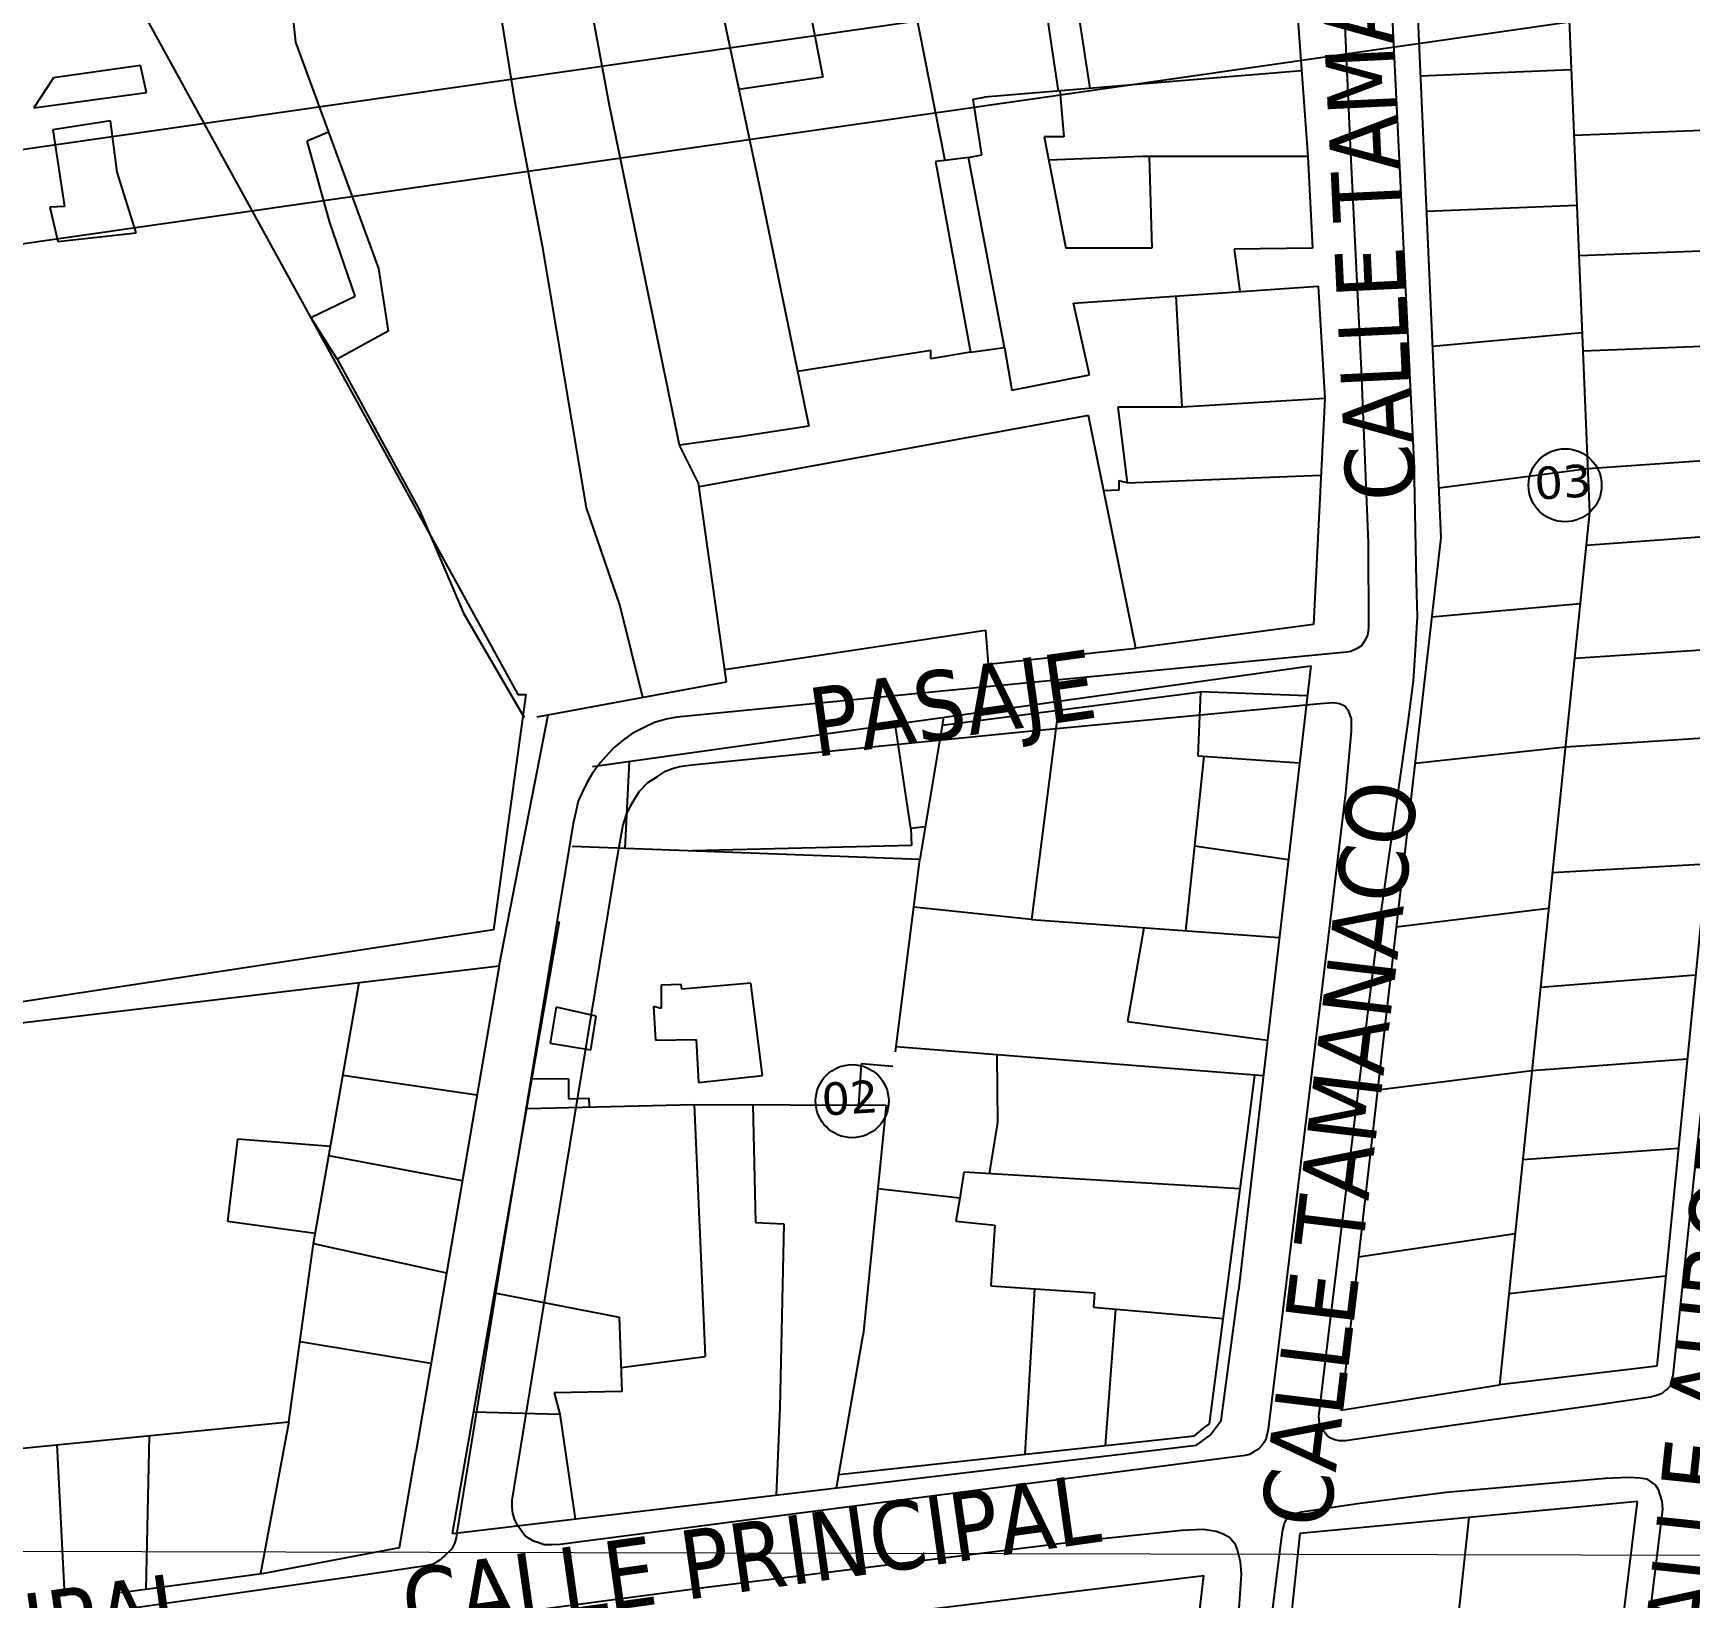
# Model space of a CAD drawing. Header units: metres. Extents: x 2 to 659295185, y -28 to 1124222152.
# Drawn here: x 656359.3 to 656563.3, y 1123801.7 to 1123994.5 of the extents above; entities that cross this region are included whole.
import ezdxf
from ezdxf.enums import TextEntityAlignment as Align

# ---------------------------------------------------------------- set-up
doc = ezdxf.new("R2010")
doc.units = ezdxf.units.M
doc.header["$MEASUREMENT"] = 0
for name, color, linetype in [('CALLES', 1, 'CONTINUOUS'), ('Cota', 3, 'CONTINUOUS'), ('División Parroquial', 130, 'CONTINUOUS'), ('MANZANA', 30, 'CONTINUOUS'), ('Numero de manzana', 6, 'CONTINUOUS'), ('Parcelas', 140, 'CONTINUOUS')]:
    doc.layers.add(name, color=color, linetype=linetype)
doc.styles.add('ROMAN', font='verdana.ttf')
doc.styles.get("Standard").update_dxf_attribs({"font": 'tahoma.ttf'})

msp = doc.modelspace()

# ---------------------------------------------------------------- linework, layer by layer
at = {"layer": 'Cota', "lineweight": 0}
msp.add_line((656224.8058, 1123807.7511), (658183.7943, 1123803.3638), dxfattribs=at)
at = {"layer": 'División Parroquial', "color": 1, "flags": 128}
for points in [[(655228.2993, 1126747.0884), (655417.4425, 1125604.451), (655519.2869, 1124981.3778), (655578.3684, 1124612.6329), (655612.1598, 1124420.9019), (655644.8628, 1124208.4752), (655659.3755, 1124145.7179), (655704.068, 1124069.4635), (655766.2087, 1124005.1965), (655831.623, 1123959.4359), (655914.4772, 1123930.0218), (655992.9694, 1123928.9321), (656078.6272, 1123940.1598), (656245.6138, 1123964.0049), (656743.7041, 1124035.5804), (658039.8848, 1124226.3115)], [(658480.577, 1123580.0076), (658492.1763, 1123631.4687), (658520.1298, 1123754.3737), (658546.5907, 1123940.9057), (658561.3177, 1124038.3659), (658586.3109, 1124167.6196), (658611.3288, 1124300.9225), (658037.6324, 1124214.3101), (656741.4517, 1124023.5789), (656243.3614, 1123952.0035), (656076.3748, 1123928.1583), (655990.717, 1123916.9306), (655912.2248, 1123918.0204), (655829.3706, 1123947.4344), (655763.9563, 1123993.1951), (655701.8156, 1124057.462), (655657.1231, 1124133.7165), (655642.6105, 1124196.4737), (655609.9074, 1124408.9005), (655576.116, 1124600.6315), (655517.0345, 1124969.3764), (655415.1901, 1125592.4496), (655226.0469, 1126735.087)]]:
    msp.add_lwpolyline(points, dxfattribs=at)
at = {"layer": 'División Parroquial', "lineweight": -3}
msp.add_lwpolyline([(656336, 1123999), (656341, 1124000), (656369, 1124004), (656419, 1123913), (656420, 1123913), (656416, 1123884), (656344, 1123873), (656346, 1123854), (656243, 1123852), (656242, 1123859), (656225, 1123909), (656223, 1123914), (656221, 1123922), (656357, 1123943), (656336, 1123999)], dxfattribs=at)
at = {"layer": 'MANZANA', "lineweight": -2}
for p, q in [((656520.2169, 1124009.3212), (656521.5527, 1123979.6872)), ((656529.3863, 1123941.6749), (656526.6157, 1123998.1734)), ((656521.5527, 1123979.6872), (656522.872, 1123952.9226)), ((656522.872, 1123952.9226), (656523.7379, 1123931.697)), ((656529.6749, 1123926.8579), (656529.3863, 1123941.6749)), ((656523.7379, 1123931.697), (656523.7791, 1123921.1891)), ((656529.7986, 1123922.5388), (656529.6749, 1123926.8579)), ((656529.4935, 1123917.7798), (656529.7986, 1123922.5388)), ((656523.6719, 1123920.5192), (656523.5647, 1123920.0793)), ((656523.7791, 1123921.1891), (656523.6719, 1123920.5192)), ((656521.058, 1123918.1897), (656505.2837, 1123916.68)), ((656521.6022, 1123918.2997), (656521.058, 1123918.1897)), ((656522.3691, 1123918.6396), (656521.6022, 1123918.2997)), ((656522.9133, 1123918.9695), (656522.3691, 1123918.6396)), ((656523.2431, 1123919.5294), (656522.9133, 1123918.9695)), ((656523.5647, 1123920.0793), (656523.2431, 1123919.5294)), ((656505.2837, 1123916.68), (656471.6571, 1123913.4407)), ((656529.2873, 1123914.6904), (656529.4935, 1123917.7798)), ((656528.6524, 1123909.5915), (656529.2873, 1123914.6904)), ((656471.6571, 1123913.4407), (656441.9721, 1123910.5413)), ((656517.7926, 1123911.871), (656519.4418, 1123911.991)), ((656519.4418, 1123911.991), (656520.2086, 1123911.881)), ((656437.2637, 1123909.9714), (656435.8454, 1123909.5215)), ((656438.583, 1123910.1913), (656437.2637, 1123909.9714)), ((656441.9721, 1123910.5413), (656438.583, 1123910.1913)), ((656482.3107, 1123908.5017), (656517.7926, 1123911.871)), ((656520.2086, 1123911.881), (656520.6457, 1123911.661)), ((656520.6457, 1123911.661), (656520.9755, 1123911.4411)), ((656520.9755, 1123911.4411), (656521.1981, 1123911.1111)), ((656521.1981, 1123911.1111), (656521.4208, 1123910.5613)), ((656521.4208, 1123910.5613), (656521.6352, 1123910.0114)), ((656521.6352, 1123910.0114), (656521.6434, 1123909.2315)), ((656433.1078, 1123908.1817), (656432.0193, 1123907.4019)), ((656434.6415, 1123908.9616), (656433.1078, 1123908.1817)), ((656435.8454, 1123909.5215), (656434.6415, 1123908.9616)), ((656440.4713, 1123904.3425), (656482.3107, 1123908.5017)), ((656521.6434, 1123908.4617), (656520.9095, 1123900.8232)), ((656521.6434, 1123909.2315), (656521.6434, 1123908.4617)), ((656524.5047, 1123880.3774), (656528.6524, 1123909.5915)), ((656430.9226, 1123906.5121), (656430.164, 1123905.7322)), ((656432.0193, 1123907.4019), (656430.9226, 1123906.5121)), ((656429.1828, 1123904.6225), (656428.2015, 1123903.2927)), ((656430.164, 1123905.7322), (656429.1828, 1123904.6225)), ((656437.1812, 1123903.5527), (656438.0635, 1123903.8926)), ((656438.0635, 1123903.8926), (656438.9376, 1123904.1126)), ((656438.9376, 1123904.1126), (656440.4713, 1123904.3425)), ((656427.5501, 1123902.183), (656426.8987, 1123900.8532)), ((656428.2015, 1123903.2927), (656427.5501, 1123902.183)), ((656434.0148, 1123901.1032), (656434.9961, 1123902.103)), ((656434.9961, 1123902.103), (656436.2, 1123902.8828)), ((656436.2, 1123902.8828), (656437.1812, 1123903.5527)), ((656426.4616, 1123899.8534), (656426.14, 1123898.5237)), ((656426.8987, 1123900.8532), (656426.4616, 1123899.8534)), ((656432.9264, 1123899.3335), (656433.3634, 1123900.1034)), ((656433.3634, 1123900.1034), (656434.0148, 1123901.1032)), ((656520.9095, 1123900.8232), (656518.7986, 1123883.1168)), ((656426.14, 1123898.5237), (656425.8185, 1123897.084)), ((656431.9534, 1123896.7841), (656432.3904, 1123898.2238)), ((656432.3904, 1123898.2238), (656432.9264, 1123899.3335)), ((656425.8185, 1123897.084), (656416.9624, 1123843.5149)), ((656431.203, 1123892.5749), (656431.9534, 1123896.7841)), ((656424.9114, 1123854.3927), (656431.203, 1123892.5749)), ((656518.7986, 1123883.1168), (656513.6202, 1123840.5155)), ((656518.9058, 1123834.6767), (656524.5047, 1123880.3774)), ((656564.8022, 1123862.861), (656561.2235, 1123829.1078)), ((656418.2983, 1123813.771), (656424.9114, 1123854.3927)), ((656416.9624, 1123843.5149), (656413.1199, 1123819.6098)), ((656513.6202, 1123840.5155), (656511.3938, 1123822.4792)), ((656517.6359, 1123824.0489), (656518.9058, 1123834.6767)), ((656561.2235, 1123829.1078), (656561.0091, 1123828.228)), ((656558.4941, 1123826.4484), (656552.3592, 1123825.5286)), ((656559.3682, 1123826.6683), (656558.4941, 1123826.4484)), ((656559.9206, 1123826.8983), (656559.3682, 1123826.6683)), ((656560.2422, 1123827.2282), (656559.9206, 1123826.8983)), ((656560.572, 1123827.4482), (656560.2422, 1123827.2282)), ((656560.9019, 1123827.7781), (656560.572, 1123827.4482)), ((656561.0091, 1123828.228), (656560.9019, 1123827.7781)), ((656552.3592, 1123825.5286), (656526.5167, 1123821.8793)), ((656511.3938, 1123822.4792), (656511.1794, 1123821.3694)), ((656517.7431, 1123823.279), (656517.6359, 1123824.0489)), ((656517.9658, 1123822.6192), (656517.7431, 1123823.279)), ((656518.2956, 1123822.1792), (656517.9658, 1123822.6192)), ((656518.6337, 1123821.7393), (656518.2956, 1123822.1792)), ((656510.6352, 1123820.4796), (656510.1982, 1123820.0397)), ((656510.965, 1123820.9295), (656510.6352, 1123820.4796)), ((656511.1794, 1123821.3694), (656510.965, 1123820.9295)), ((656519.0707, 1123821.4094), (656518.6337, 1123821.7393)), ((656519.6149, 1123821.1894), (656519.0707, 1123821.4094)), ((656520.1674, 1123821.0795), (656519.6149, 1123821.1894)), ((656520.9343, 1123821.0795), (656520.1674, 1123821.0795)), ((656526.5167, 1123821.8793), (656520.9343, 1123821.0795)), ((656413.1199, 1123819.6098), (656411.5202, 1123809.7618)), ((656508.5573, 1123819.2598), (656484.9082, 1123816.1705)), ((656509.1097, 1123819.3698), (656508.5573, 1123819.2598)), ((656509.654, 1123819.7097), (656509.1097, 1123819.3698)), ((656510.1982, 1123820.0397), (656509.654, 1123819.7097)), ((656484.9082, 1123816.1705), (656452.8154, 1123812.0413)), ((656533.3443, 1123814.7208), (656552.9529, 1123816.4704)), ((656552.9529, 1123816.4704), (656555.7977, 1123816.5904)), ((656555.7977, 1123816.5904), (656557.2242, 1123816.4904)), ((656557.2242, 1123816.4904), (656557.9911, 1123816.3804)), ((656557.9911, 1123816.3804), (656558.6508, 1123815.9405)), ((656522.3938, 1123813.351), (656533.3443, 1123814.7208)), ((656558.6508, 1123815.9405), (656559.0878, 1123815.6106)), ((656559.0878, 1123815.6106), (656559.4176, 1123815.0607)), ((656559.4176, 1123815.0607), (656559.6403, 1123814.3908)), ((656559.6403, 1123814.3908), (656559.8629, 1123813.621)), ((656418.2983, 1123812.8911), (656418.2983, 1123813.771)), ((656418.4137, 1123812.1113), (656418.2983, 1123812.8911)), ((656418.6363, 1123811.3415), (656418.4137, 1123812.1113)), ((656452.8154, 1123812.0413), (656425.769, 1123808.502)), ((656514.0737, 1123811.7614), (656514.7252, 1123812.0913)), ((656514.7252, 1123812.0913), (656515.492, 1123812.3213)), ((656515.492, 1123812.3213), (656522.3938, 1123813.351)), ((656559.9783, 1123812.6312), (656556.9109, 1123787.8362)), ((656559.8629, 1123813.621), (656559.9783, 1123812.6312)), ((656418.9662, 1123810.6816), (656418.6363, 1123811.3415)), ((656419.4114, 1123810.0217), (656418.9662, 1123810.6816)), ((656419.8485, 1123809.4618), (656419.4114, 1123810.0217)), ((656488.66, 1123808.772), (656500.7155, 1123810.0417)), ((656500.7155, 1123810.0417), (656503.4531, 1123810.1617)), ((656503.4531, 1123810.1617), (656504.9868, 1123809.9517)), ((656504.9868, 1123809.9517), (656505.8609, 1123809.6218)), ((656512.9935, 1123808.662), (656513.1997, 1123810.1017)), ((656513.1997, 1123810.1017), (656513.4223, 1123810.8715)), ((656513.4223, 1123810.8715), (656513.6367, 1123811.3215)), ((656513.6367, 1123811.3215), (656514.0737, 1123811.7614)), ((656411.1986, 1123808.432), (656410.8687, 1123807.7722)), ((656411.413, 1123809.1019), (656411.1986, 1123808.432)), ((656411.5202, 1123809.7618), (656411.413, 1123809.1019)), ((656420.4009, 1123809.0219), (656419.8485, 1123809.4618)), ((656420.9452, 1123808.702), (656420.4009, 1123809.0219)), ((656421.6048, 1123808.482), (656420.9452, 1123808.702)), ((656422.2645, 1123808.2621), (656421.6048, 1123808.482)), ((656423.1386, 1123808.2621), (656422.2645, 1123808.2621)), ((656424.2353, 1123808.2721), (656423.1386, 1123808.2621)), ((656425.769, 1123808.502), (656424.2353, 1123808.2721)), ((656442.2277, 1123803.0431), (656488.66, 1123808.772)), ((656505.8609, 1123809.6218), (656506.636, 1123809.1819)), ((656506.537, 1123756.9825), (656512.9935, 1123808.662)), ((656506.636, 1123809.1819), (656507.2956, 1123808.412)), ((656507.2956, 1123808.412), (656507.6255, 1123807.5322)), ((656408.5764, 1123805.8826), (656407.7023, 1123805.6526)), ((656409.3433, 1123806.3225), (656408.5764, 1123805.8826)), ((656409.9947, 1123806.8824), (656409.3433, 1123806.3225)), ((656410.4317, 1123807.3223), (656409.9947, 1123806.8824)), ((656410.8687, 1123807.7722), (656410.4317, 1123807.3223)), ((656507.6255, 1123807.5322), (656507.9636, 1123806.2025)), ((656507.9636, 1123806.2025), (656508.079, 1123804.6528)), ((656399.1596, 1123804.4029), (656324.477, 1123793.675)), ((656407.7023, 1123805.6526), (656399.1596, 1123804.4029)), ((656508.079, 1123804.6528), (656507.7657, 1123799.7938)), ((656361.0803, 1123792.2853), (656442.2277, 1123803.0431))]:
    msp.add_line(p, q, dxfattribs=at)
at = {"layer": 'Numero de manzana', "lineweight": -2}
for centre in [(656547.9705, 1123938.759), (656460.1841, 1123862.9004)]:
    msp.add_circle(centre, 4.5001, dxfattribs=at)
at = {"layer": 'Parcelas', "lineweight": -3}
for p, q in [((656546.5726, 1124041.848), (656550.9822, 1123935.4154)), ((656527.9213, 1124039.1962), (656532.6844, 1123932.3399)), ((656530.1498, 1123989.2023), (656548.7219, 1123989.9718)), ((656549.0564, 1123981.8971), (656569.2952, 1123982.6709)), ((656530.8939, 1123972.5073), (656549.4137, 1123973.2746)), ((656549.6715, 1123967.0525), (656569.8628, 1123967.8245)), ((656531.6352, 1123955.8789), (656550.0644, 1123957.5692)), ((656550.157, 1123955.3331), (656570.311, 1123956.1037)), ((656570.7035, 1123945.8363), (656559.2569, 1123830.263)), ((656532.413, 1123938.4282), (656550.7579, 1123940.8299)), ((656550.7579, 1123940.8299), (656570.3438, 1123942.204)), ((656550.9822, 1123935.4154), (656539.8764, 1123827.9467)), ((656532.6844, 1123932.3399), (656520.3441, 1123824.8312)), ((656550.5672, 1123931.3989), (656569.4103, 1123932.7785)), ((656531.5594, 1123922.5388), (656549.8221, 1123924.1887)), ((656549.1275, 1123917.4672), (656568.0146, 1123918.6869)), ((656529.4902, 1123904.5123), (656548, 1123906.5571)), ((656548, 1123906.5571), (656566.9323, 1123907.759)), ((656546.3975, 1123891.0499), (656565.3857, 1123892.1434)), ((656527.1789, 1123884.3757), (656545.9431, 1123886.6525)), ((656544.9403, 1123876.9488), (656564.032, 1123878.476)), ((656543.8805, 1123866.6933), (656563.0041, 1123868.0977)), ((656524.8745, 1123864.3), (656543.8805, 1123866.6933)), ((656542.7454, 1123855.7098), (656561.9169, 1123857.1199)), ((656522.5108, 1123843.7073), (656541.8048, 1123846.6071)), ((656541.0406, 1123839.2122), (656560.3566, 1123841.3661)), ((656559.2569, 1123830.263), (656539.8764, 1123827.9467)), ((656520.3441, 1123824.8312), (656539.8764, 1123827.9467)), ((656556.8801, 1123813.604), (656515.3148, 1123809.6586)), ((656540.6039, 1123679.1381), (656556.8801, 1123813.604)), ((656536.0975, 1123811.6313), (656533.6731, 1123788.8329)), ((656515.3148, 1123809.6586), (656502.5372, 1123686.926)), ((656397.3849, 1123791.4993), (656503.4974, 1123804.4799)), ((656489.4649, 1123687.3451), (656503.4974, 1123804.4799))]:
    msp.add_line(p, q, dxfattribs=at)
at = {"layer": 'Parcelas'}
for points in [[(656513.1462, 1124022.6521), (656516.2887, 1123979.238)], [(656464.0289, 1124017.0653), (656471.5943, 1123978.7724)], [(656440.6424, 1124013.8593), (656449.0076, 1123974.3717)], [(656414.6472, 1124010.7111), (656418.6049, 1123986.155)], [(656430.2983, 1123985.5254), (656425.441, 1124011.6106)], [(656482.0696, 1124010.7802), (656485.557, 1123987.3212)], [(656485.7941, 1124011.4785), (656489.4292, 1123987.6414)], [(656454.2519, 1124000.8869), (656456.5798, 1123989.0149)], [(656391.0806, 1123998.8378), (656391.6203, 1123993.351)], [(656391.6203, 1123993.351), (656401.8744, 1123965.4668)], [(656372.5511, 1123990.4726), (656361.8472, 1123988.9435)], [(656373.2707, 1123987.1445), (656372.5511, 1123990.4726)], [(656515.5242, 1123989.7996), (656476.4828, 1123986.5707)], [(656361.8472, 1123988.9435), (656359.4186, 1123985.2556)], [(656456.5798, 1123989.0149), (656446.2209, 1123987.5265)], [(656359.4186, 1123985.2556), (656373.2707, 1123987.1445)], [(656418.6049, 1123986.155), (656422.023, 1123968.2552)], [(656438.9334, 1123943.6992), (656430.2983, 1123985.5254)], [(656475.0861, 1123986.3379), (656476.4828, 1123986.5707)], [(656476.1336, 1123979.4708), (656475.0861, 1123986.3379)], [(656485.7691, 1123987.3387), (656486.2597, 1123981.6822)], [(656368.8632, 1123983.6365), (656361.7572, 1123982.5571)], [(656369.6727, 1123977.3401), (656368.8632, 1123983.6365)], [(656361.7572, 1123982.5571), (656363.1964, 1123973.1125)], [(656393.0594, 1123981.2079), (656395.6787, 1123982.315)], [(656486.2597, 1123981.6822), (656483.8154, 1123981.6822)], [(656483.8154, 1123981.6822), (656486.4925, 1123967.948)], [(656395.8479, 1123971.1336), (656393.0594, 1123981.2079)], [(656474.5041, 1123979.1216), (656476.1336, 1123979.4708)], [(656372.0114, 1123969.8743), (656369.6727, 1123977.3401)], [(656471.5943, 1123978.7724), (656470.4304, 1123978.656)], [(656470.4304, 1123978.656), (656474.7369, 1123955.1449)], [(656474.5041, 1123979.1216), (656471.5943, 1123978.7724)], [(656478.927, 1123955.7269), (656474.5041, 1123979.1216)], [(656495.9202, 1123979.238), (656484.3741, 1123978.8162)], [(656516.2887, 1123979.238), (656495.9202, 1123979.238)], [(656496.7349, 1123979.238), (656497.0841, 1123967.948)], [(656516.2887, 1123979.238), (656516.8707, 1123967.948)], [(656449.0076, 1123974.3717), (656454.8543, 1123946.0378)], [(656363.1964, 1123973.1125), (656361.3974, 1123973.0225)], [(656361.3974, 1123973.0225), (656362.3869, 1123968.7949)], [(656398.9961, 1123962.0487), (656395.8479, 1123971.1336)], [(656362.3869, 1123968.7949), (656372.0114, 1123969.8743)], [(656422.023, 1123968.2552), (656427.4199, 1123935.9636)], [(656497.0841, 1123967.948), (656486.4925, 1123967.948)], [(656516.8707, 1123967.948), (656507.2102, 1123967.8316)], [(656507.2102, 1123967.8316), (656507.9147, 1123962.6214)], [(656401.8744, 1123965.4668), (656403.0438, 1123957.7312)], [(656487.4236, 1123961.1973), (656517.569, 1123963.2923)], [(656517.569, 1123963.2923), (656518.3838, 1123949.4417)], [(656393.5092, 1123959.4402), (656398.9961, 1123962.0487)], [(656489.4022, 1123952.3515), (656487.4236, 1123961.1973)], [(656500.8086, 1123948.3942), (656500.0895, 1123962.0776)], [(656396.7473, 1123954.3131), (656393.5092, 1123959.4402)], [(656403.0438, 1123957.7312), (656396.7473, 1123954.3131)], [(656469.8484, 1123955.3777), (656453.4642, 1123952.7746)], [(656469.8484, 1123954.3302), (656469.8484, 1123955.3777)], [(656474.7369, 1123955.1449), (656469.8484, 1123954.3302)], [(656474.7369, 1123955.1449), (656478.927, 1123955.7269)], [(656478.927, 1123955.7269), (656479.8581, 1123950.4893)], [(656396.7473, 1123954.3131), (656406.9116, 1123935.6937)], [(656479.8581, 1123950.4893), (656489.4022, 1123952.3515)], [(656518.3838, 1123949.4417), (656500.8086, 1123948.3942)], [(656518.3838, 1123949.4417), (656516.9871, 1123921.6241)], [(656489.2859, 1123947.3467), (656441.3353, 1123938.5689)], [(656495.1054, 1123918.7143), (656489.2859, 1123947.3467)], [(656500.8086, 1123948.3942), (656492.894, 1123948.3942)], [(656492.894, 1123948.3942), (656494.0579, 1123939.0829)], [(656446.579, 1123944.7786), (656438.9334, 1123943.6992)], [(656454.8543, 1123946.0378), (656446.579, 1123944.7786)], [(656441.272, 1123939.0218), (656438.9334, 1123943.6992)], [(656444.6901, 1123914.5557), (656441.272, 1123939.0218)], [(656494.0579, 1123939.0829), (656493.0104, 1123939.3157)], [(656493.0104, 1123939.3157), (656493.0104, 1123938.1517)], [(656494.0579, 1123939.0829), (656517.9101, 1123940.0086)], [(656493.0104, 1123938.1517), (656491.173, 1123938.0622)], [(656406.9116, 1123935.6937), (656412.3085, 1123923.0109)], [(656427.4199, 1123935.9636), (656431.5576, 1123923.9104)], [(656412.3085, 1123923.0109), (656419.7743, 1123910.1482)], [(656431.5576, 1123923.9104), (656434.3735, 1123912.6438)], [(656444.4785, 1123916.0703), (656476.5992, 1123920.9258)], [(656476.5992, 1123920.9258), (656476.9483, 1123916.7357)], [(656516.9871, 1123921.6241), (656495.1054, 1123918.7143)], [(656476.9483, 1123916.7357), (656495.1054, 1123918.7143)], [(656428.2174, 1123904.1398), (656516.6581, 1123916.5366)], [(656516.6581, 1123916.5366), (656507.7384, 1123839.5856)], [(656421.3933, 1123910.2382), (656444.6901, 1123914.5557)], [(656471.265, 1123909.2285), (656503.0656, 1123913.3135)], [(656503.0656, 1123913.3135), (656502.7479, 1123905.4508)], [(656516.2274, 1123912.8211), (656503.0656, 1123913.3135)], [(656416.716, 1123879.5656), (656422.7686, 1123910.4931)], [(656471.4255, 1123910.1963), (656468.5175, 1123892.6641)], [(656485.5655, 1123911.0655), (656482.2574, 1123885.2779)], [(656467.4056, 1123896.4763), (656465.4636, 1123909.3606)], [(656432.22, 1123894.0354), (656432.7613, 1123904.7767)], [(656503.4813, 1123905.3998), (656502.3508, 1123894.3319)], [(656502.7479, 1123905.4508), (656515.2722, 1123904.58)], [(656469.1884, 1123896.7087), (656467.4056, 1123896.4763)], [(656467.4056, 1123896.4763), (656467.4851, 1123894.4113)], [(656468.5175, 1123892.6641), (656425.6948, 1123894.282)], [(656467.4851, 1123894.4113), (656440.477, 1123893.7235)], [(656502.3508, 1123894.3319), (656501.2364, 1123883.8935)], [(656502.3508, 1123894.3319), (656513.8906, 1123892.6613)], [(656465.4995, 1123868.9966), (656468.5175, 1123892.6641)], [(656482.2574, 1123885.2779), (656467.7712, 1123886.8112)], [(656410.9829, 1123809.6519), (656424.1356, 1123885.091)], [(656482.2574, 1123885.2779), (656512.7767, 1123883.0516)], [(656496.0784, 1123884.2697), (656494.0911, 1123872.7294)], [(656344.3971, 1123870.9305), (656416.716, 1123879.5656)], [(656416.716, 1123879.5656), (656406.4382, 1123819.6417)], [(656393.8373, 1123845.3476), (656399.4744, 1123877.5069)], [(656439.1318, 1123877.2564), (656436.6698, 1123877.177)], [(656439.2112, 1123876.7005), (656439.1318, 1123877.2564)], [(656447.7093, 1123877.4153), (656439.2112, 1123876.7005)], [(656449.1388, 1123866.0581), (656447.7093, 1123877.4153)], [(656436.6698, 1123877.177), (656436.6698, 1123874.3178)], [(656423.7242, 1123874.4767), (656423.0094, 1123870.0291)], [(656428.6483, 1123873.3648), (656423.7242, 1123874.4767)], [(656428.0129, 1123869.2349), (656428.6483, 1123873.3648)], [(656436.6698, 1123874.3178), (656435.7167, 1123874.5561)], [(656435.7167, 1123874.5561), (656435.955, 1123870.4262)], [(656494.0911, 1123872.7294), (656511.3103, 1123870.4004)], [(656423.0094, 1123870.0291), (656428.0129, 1123869.2349)], [(656435.955, 1123870.4262), (656440.9585, 1123870.5056)], [(656440.9585, 1123870.5056), (656441.2762, 1123865.1844)], [(656510.8043, 1123866.0356), (656465.5744, 1123869.5836)], [(656461.2902, 1123867.4877), (656460.9718, 1123862.4162)], [(656465.1912, 1123867.1684), (656461.2902, 1123867.4877)], [(656478.1275, 1123860.2604), (656478.0423, 1123868.6056)], [(656413.9814, 1123863.6219), (656397.4682, 1123866.0614)], [(656420.7538, 1123865.6942), (656425.2332, 1123865.661)], [(656425.2332, 1123865.661), (656425.2332, 1123863.1989)], [(656441.2762, 1123865.1844), (656449.1388, 1123866.0581)], [(656508.8633, 1123858.9896), (656509.7541, 1123866.118)], [(656425.2332, 1123863.1989), (656427.7746, 1123863.2783)], [(656427.7746, 1123863.2783), (656427.7799, 1123862.1807)], [(656420.1098, 1123862.0008), (656440.7202, 1123862.4841)], [(656440.7202, 1123862.4841), (656442.0704, 1123831.4306)], [(656440.7202, 1123862.4841), (656464.3877, 1123862.4047)], [(656447.9477, 1123862.4599), (656448.2652, 1123847.9501)], [(656464.3877, 1123862.4047), (656461.5285, 1123834.1309)], [(656477.093, 1123853.9537), (656478.1275, 1123860.2604)], [(656504.1775, 1123823.1708), (656508.8633, 1123858.9896)], [(656384.5126, 1123858.2005), (656383.2525, 1123848.1198)], [(656395.9369, 1123857.3259), (656384.5126, 1123858.2005)], [(656412.1777, 1123853.1051), (656395.7366, 1123856.1828)], [(656473.9182, 1123854.1449), (656473.4416, 1123850.9681)], [(656507.9613, 1123852.0941), (656473.9182, 1123854.1449)], [(656473.4416, 1123850.9681), (656463.3445, 1123852.0891)], [(656473.4416, 1123850.9681), (656472.9651, 1123848.109)], [(656383.2525, 1123848.1198), (656394.0629, 1123846.6344)], [(656448.2652, 1123847.9501), (656451.7597, 1123847.7913)], [(656451.7597, 1123847.7913), (656451.2832, 1123825.1563)], [(656472.9651, 1123848.109), (656477.7304, 1123847.6324)], [(656477.7304, 1123847.6324), (656477.2538, 1123840.1669)], [(656390.8131, 1123823.422), (656393.8373, 1123845.3476)], [(656393.8373, 1123845.3476), (656410.2311, 1123841.756)], [(656416.1493, 1123839.2846), (656431.5074, 1123836.2752)], [(656477.2538, 1123840.1669), (656490.0406, 1123839.2932)], [(656482.6456, 1123839.7985), (656481.4582, 1123819.4046)], [(656490.0406, 1123839.2932), (656489.8818, 1123837.546)], [(656505.6219, 1123823.5605), (656507.7384, 1123839.5856)], [(656489.8818, 1123837.546), (656505.8733, 1123836.1335)], [(656492.589, 1123837.3069), (656491.3284, 1123820.471)], [(656431.5074, 1123836.2752), (656431.8251, 1123827.1418)], [(656408.3188, 1123830.6061), (656392.1992, 1123833.2507)], [(656458.2674, 1123815.2698), (656461.5285, 1123834.1309)], [(656431.7229, 1123830.0796), (656442.0704, 1123831.4306)], [(656431.8251, 1123827.1418), (656423.4859, 1123826.983)], [(656423.4859, 1123826.983), (656424.2007, 1123824.3621)], [(656413.5929, 1123824.622), (656424.2007, 1123824.3621)], [(656424.2007, 1123824.3621), (656426.0526, 1123811.4424)], [(656451.2832, 1123825.1563), (656450.8406, 1123814.3875)], [(656351.3722, 1123819.5157), (656390.8131, 1123823.422)], [(656390.8131, 1123823.422), (656387.3275, 1123804.71)], [(656502.3508, 1123821.6618), (656503.4627, 1123822.6149)], [(656503.4627, 1123822.6149), (656504.1775, 1123823.1708)], [(656504.2613, 1123821.7463), (656505.6219, 1123823.5605)], [(656363.2488, 1123801.9103), (656362.2903, 1123820.597)], [(656373.2576, 1123802.8005), (656373.6693, 1123821.724)], [(656410.9829, 1123809.6519), (656502.5983, 1123820.5369)], [(656458.5544, 1123816.9302), (656502.3508, 1123821.6618)], [(656502.5983, 1123820.5369), (656504.2613, 1123821.7463)], [(656404.4221, 1123807.9228), (656406.4382, 1123819.6417)], [(656387.7889, 1123804.7726), (656404.4221, 1123807.9228)], [(656370.1476, 1123802.3784), (656387.7889, 1123804.7726)]]:
    msp.add_lwpolyline(points, dxfattribs=at)

# ---------------------------------------------------------------- texts
at = {"layer": 'CALLES', "color": 0}
for s, rotation, p in [('CALLE TAMANACO', 92.751592, (656523.0998, 1123982.9107)), ('PASAJE', 8, (656472.6552, 1123910.8615)), ('CALLE TAMANACO', 83.158458, (656520.1765, 1123856.4557)), ('CALLE AURORA', 84, (656565.3535, 1123828.4946)), ('CALLE PRINCIPAL', 8, (656447.6552, 1123806.8615)), ('CALLE PRINCIPAL', 8, (656336.6552, 1123794.8615))]:
    msp.add_text(s, height=8.5, rotation=rotation, dxfattribs=at).set_placement(p, align=Align.MIDDLE)
at = {"layer": 'Numero de manzana', "lineweight": -2, "style": 'ROMAN'}
for s, p in [('03', (656544.3228, 1123936.9824)), ('02', (656456.5364, 1123861.1238))]:
    msp.add_text(s, height=4, rotation=3.491535, dxfattribs=at).set_placement(p)

doc.saveas('drawing.dxf')
